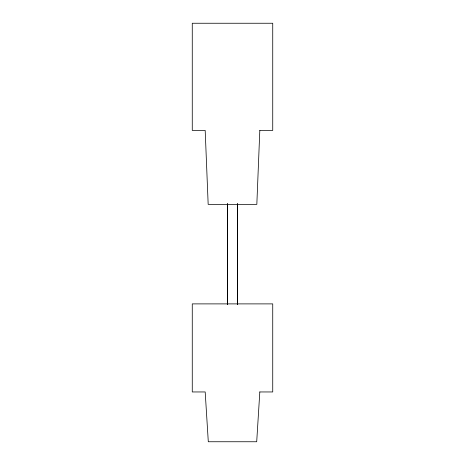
<?xml version="1.0" encoding="UTF-8"?>
<svg xmlns="http://www.w3.org/2000/svg" width="465" height="465" viewBox="0 0 465 465"><rect width="100%" height="100%" fill="white"/><g stroke="black" fill="none" stroke-linecap="round" stroke-linejoin="round"><path stroke-width="0.7" d="M227.472 203.699L227.472 304.389L227.472 203.699M237.528 203.699L237.528 304.389L237.528 203.699M259.813 130.433L256.831 204.368L208.169 204.368L205.187 130.433L192.266 130.433L192.266 23.25L272.734 23.25L272.734 130.433L259.813 130.433M259.813 391.954L256.703 441.75L208.297 441.75L205.187 391.954L192.266 391.954L192.266 303.889L272.734 303.889L272.734 391.954L259.813 391.954"/></g></svg>
